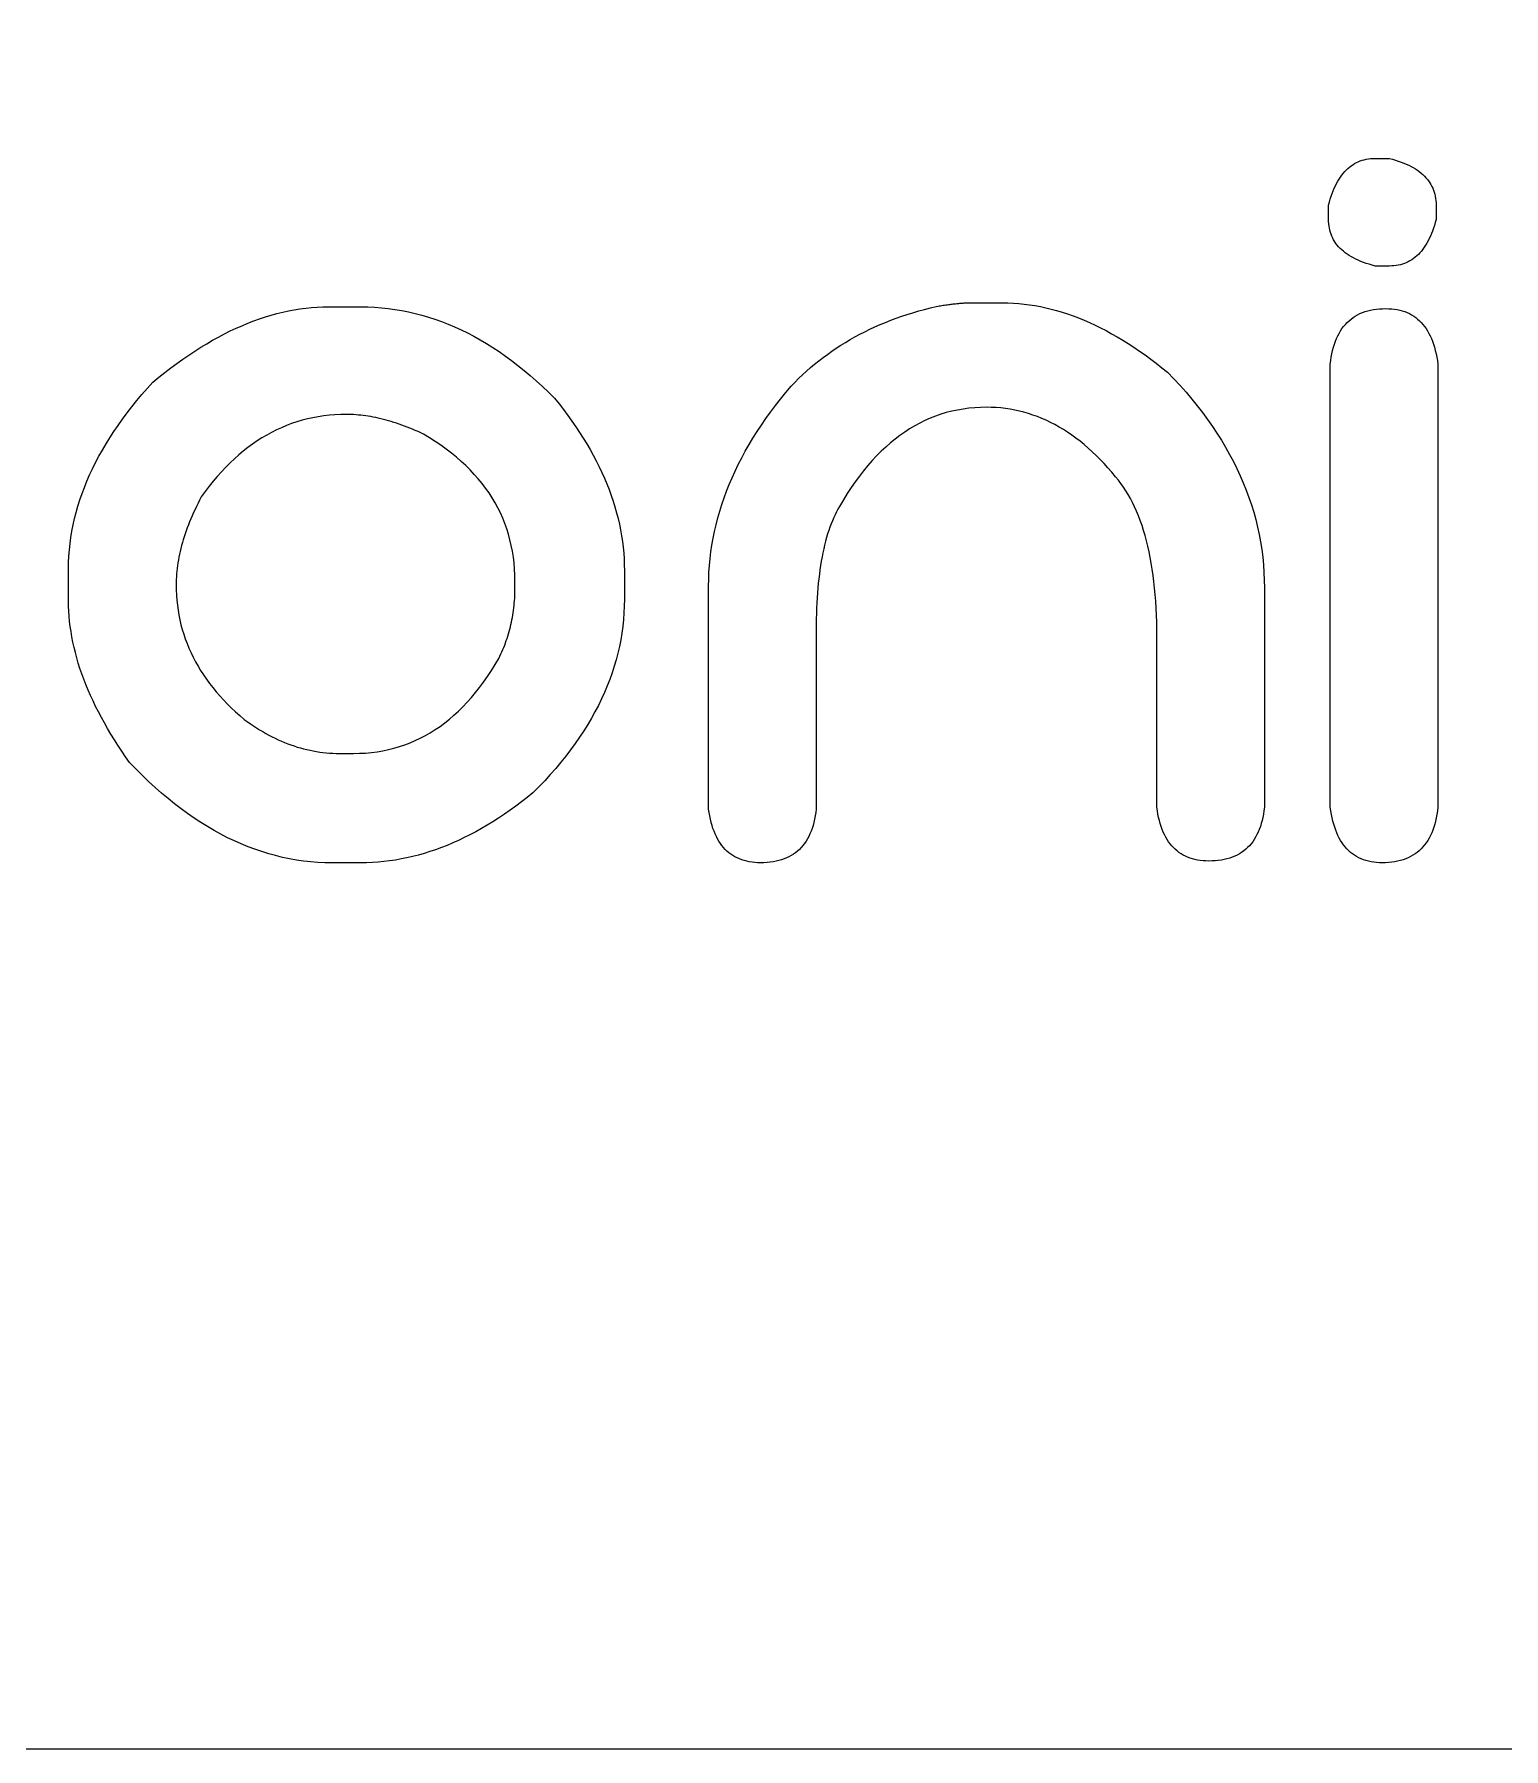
# Model space of a CAD drawing. Header units: metres. Extents: x -2538 to 7610, y -1082 to -498.
# Drawn here: x 3041.58 to 3063.99, y -1081.87 to -1055.74 of the extents above; entities that cross this region are included whole.
import ezdxf

# ---------------------------------------------------------------- set-up
doc = ezdxf.new("R2010")
doc.units = ezdxf.units.M
doc.linetypes.add('AUSGEZOGEN', pattern=[0])
doc.layers.add('Standard', color=7, linetype='AUSGEZOGEN', lineweight=25)

msp = doc.modelspace()

# ---------------------------------------------------------------- linework, layer by layer
at = {"layer": 'Standard', "color": 7, "linetype": 'AUSGEZOGEN', "lineweight": 13}
for points in [[(2572.687, -1081.873), (3134.687, -1081.873), (3134.687, -519.873), (2572.687, -519.873), (2572.687, -1081.873)], [(3062.025, -1057.628), (3062.026, -1057.628), (3062.028, -1057.628), (3062.032, -1057.628), (3062.036, -1057.628), (3062.042, -1057.628), (3062.048, -1057.628), (3062.056, -1057.628), (3062.064, -1057.628), (3062.073, -1057.628), (3062.082, -1057.628), (3062.092, -1057.628), (3062.102, -1057.628), (3062.113, -1057.628), (3062.124, -1057.628), (3062.135, -1057.628), (3062.146, -1057.628), (3062.157, -1057.628), (3062.167, -1057.628), (3062.178, -1057.628), (3062.187, -1057.628), (3062.197, -1057.628), (3062.206, -1057.628), (3062.214, -1057.628), (3062.221, -1057.628), (3062.228, -1057.628), (3062.234, -1057.628), (3062.238, -1057.628), (3062.241, -1057.628), (3062.243, -1057.628), (3062.244, -1057.628), (3062.291, -1057.641), (3062.336, -1057.654), (3062.379, -1057.668), (3062.421, -1057.683), (3062.461, -1057.699), (3062.5, -1057.715), (3062.537, -1057.733), (3062.573, -1057.751), (3062.607, -1057.769), (3062.639, -1057.789), (3062.67, -1057.809), (3062.699, -1057.83), (3062.727, -1057.852), (3062.753, -1057.875), (3062.777, -1057.898), (3062.8, -1057.922), (3062.822, -1057.947), (3062.841, -1057.972), (3062.86, -1057.999), (3062.876, -1058.026), (3062.891, -1058.054), (3062.905, -1058.082), (3062.916, -1058.112), (3062.927, -1058.142), (3062.935, -1058.173), (3062.942, -1058.205), (3062.948, -1058.237), (3062.952, -1058.27), (3062.954, -1058.304), (3062.955, -1058.339), (3062.955, -1058.34), (3062.955, -1058.342), (3062.955, -1058.345), (3062.955, -1058.35), (3062.955, -1058.355), (3062.955, -1058.362), (3062.955, -1058.369), (3062.955, -1058.377), (3062.955, -1058.386), (3062.955, -1058.396), (3062.955, -1058.406), (3062.955, -1058.416), (3062.955, -1058.427), (3062.955, -1058.437), (3062.955, -1058.448), (3062.955, -1058.459), (3062.955, -1058.47), (3062.955, -1058.481), (3062.955, -1058.491), (3062.955, -1058.501), (3062.955, -1058.51), (3062.955, -1058.519), (3062.955, -1058.527), (3062.955, -1058.535), (3062.955, -1058.541), (3062.955, -1058.547), (3062.955, -1058.552), (3062.955, -1058.555), (3062.955, -1058.557), (3062.955, -1058.558), (3062.942, -1058.604), (3062.929, -1058.649), (3062.915, -1058.693), (3062.9, -1058.735), (3062.884, -1058.775), (3062.868, -1058.814), (3062.85, -1058.851), (3062.832, -1058.886), (3062.814, -1058.92), (3062.794, -1058.953), (3062.774, -1058.983), (3062.753, -1059.013), (3062.731, -1059.04), (3062.708, -1059.066), (3062.685, -1059.091), (3062.661, -1059.114), (3062.636, -1059.135), (3062.611, -1059.155), (3062.584, -1059.173), (3062.557, -1059.19), (3062.529, -1059.205), (3062.501, -1059.218), (3062.471, -1059.23), (3062.441, -1059.24), (3062.41, -1059.249), (3062.379, -1059.256), (3062.346, -1059.261), (3062.313, -1059.265), (3062.279, -1059.268), (3062.244, -1059.269), (3062.243, -1059.269), (3062.241, -1059.269), (3062.238, -1059.269), (3062.234, -1059.269), (3062.228, -1059.269), (3062.221, -1059.269), (3062.214, -1059.269), (3062.206, -1059.269), (3062.197, -1059.269), (3062.187, -1059.269), (3062.178, -1059.269), (3062.167, -1059.269), (3062.157, -1059.269), (3062.146, -1059.269), (3062.135, -1059.269), (3062.124, -1059.269), (3062.113, -1059.269), (3062.102, -1059.269), (3062.092, -1059.269), (3062.082, -1059.269), (3062.073, -1059.269), (3062.064, -1059.269), (3062.056, -1059.269), (3062.048, -1059.269), (3062.042, -1059.269), (3062.036, -1059.269), (3062.032, -1059.269), (3062.028, -1059.269), (3062.026, -1059.269), (3062.025, -1059.269), (3061.979, -1059.256), (3061.934, -1059.242), (3061.89, -1059.228), (3061.848, -1059.213), (3061.808, -1059.198), (3061.769, -1059.181), (3061.732, -1059.164), (3061.697, -1059.146), (3061.663, -1059.127), (3061.63, -1059.108), (3061.6, -1059.087), (3061.57, -1059.066), (3061.543, -1059.044), (3061.517, -1059.022), (3061.492, -1058.999), (3061.469, -1058.975), (3061.448, -1058.95), (3061.428, -1058.924), (3061.41, -1058.898), (3061.393, -1058.871), (3061.378, -1058.843), (3061.365, -1058.814), (3061.353, -1058.785), (3061.343, -1058.755), (3061.334, -1058.724), (3061.327, -1058.692), (3061.322, -1058.66), (3061.318, -1058.626), (3061.315, -1058.592), (3061.314, -1058.558), (3061.314, -1058.557), (3061.314, -1058.555), (3061.314, -1058.552), (3061.314, -1058.547), (3061.314, -1058.541), (3061.314, -1058.535), (3061.314, -1058.527), (3061.314, -1058.519), (3061.314, -1058.51), (3061.314, -1058.501), (3061.314, -1058.491), (3061.314, -1058.481), (3061.314, -1058.47), (3061.314, -1058.459), (3061.314, -1058.448), (3061.314, -1058.437), (3061.314, -1058.427), (3061.314, -1058.416), (3061.314, -1058.406), (3061.314, -1058.396), (3061.314, -1058.386), (3061.314, -1058.377), (3061.314, -1058.369), (3061.314, -1058.362), (3061.314, -1058.355), (3061.314, -1058.35), (3061.314, -1058.345), (3061.314, -1058.342), (3061.314, -1058.34), (3061.314, -1058.339), (3061.327, -1058.292), (3061.341, -1058.247), (3061.355, -1058.204), (3061.37, -1058.162), (3061.386, -1058.122), (3061.402, -1058.083), (3061.419, -1058.046), (3061.437, -1058.01), (3061.456, -1057.976), (3061.475, -1057.944), (3061.496, -1057.913), (3061.517, -1057.884), (3061.539, -1057.856), (3061.561, -1057.83), (3061.584, -1057.806), (3061.609, -1057.783), (3061.633, -1057.761), (3061.659, -1057.742), (3061.685, -1057.724), (3061.712, -1057.707), (3061.74, -1057.692), (3061.769, -1057.678), (3061.798, -1057.667), (3061.828, -1057.656), (3061.859, -1057.648), (3061.891, -1057.641), (3061.924, -1057.635), (3061.957, -1057.631), (3061.991, -1057.629), (3062.025, -1057.628)], [(3055.853, -1059.829), (3055.854, -1059.829), (3055.859, -1059.829), (3055.866, -1059.829), (3055.877, -1059.829), (3055.889, -1059.829), (3055.904, -1059.829), (3055.92, -1059.829), (3055.939, -1059.829), (3055.959, -1059.829), (3055.98, -1059.829), (3056.003, -1059.829), (3056.026, -1059.829), (3056.05, -1059.829), (3056.074, -1059.829), (3056.099, -1059.829), (3056.123, -1059.829), (3056.148, -1059.829), (3056.172, -1059.829), (3056.195, -1059.829), (3056.217, -1059.829), (3056.238, -1059.829), (3056.258, -1059.829), (3056.277, -1059.829), (3056.294, -1059.829), (3056.308, -1059.829), (3056.321, -1059.829), (3056.331, -1059.829), (3056.339, -1059.829), (3056.343, -1059.829), (3056.345, -1059.829), (3056.426, -1059.83), (3056.508, -1059.834), (3056.59, -1059.84), (3056.672, -1059.848), (3056.755, -1059.859), (3056.837, -1059.872), (3056.92, -1059.887), (3057.002, -1059.904), (3057.085, -1059.924), (3057.168, -1059.947), (3057.251, -1059.972), (3057.335, -1059.999), (3057.418, -1060.028), (3057.502, -1060.06), (3057.586, -1060.094), (3057.669, -1060.13), (3057.754, -1060.169), (3057.838, -1060.211), (3057.922, -1060.254), (3058.007, -1060.3), (3058.091, -1060.348), (3058.176, -1060.399), (3058.261, -1060.452), (3058.346, -1060.507), (3058.432, -1060.565), (3058.517, -1060.625), (3058.603, -1060.687), (3058.688, -1060.752), (3058.774, -1060.819), (3058.86, -1060.889), (3058.957, -1060.99), (3059.051, -1061.091), (3059.141, -1061.194), (3059.228, -1061.296), (3059.312, -1061.4), (3059.392, -1061.504), (3059.469, -1061.608), (3059.543, -1061.713), (3059.613, -1061.819), (3059.681, -1061.926), (3059.745, -1062.032), (3059.805, -1062.14), (3059.863, -1062.248), (3059.917, -1062.357), (3059.968, -1062.466), (3060.015, -1062.576), (3060.06, -1062.686), (3060.101, -1062.798), (3060.138, -1062.909), (3060.173, -1063.021), (3060.204, -1063.134), (3060.232, -1063.248), (3060.257, -1063.362), (3060.278, -1063.476), (3060.296, -1063.592), (3060.311, -1063.708), (3060.322, -1063.824), (3060.33, -1063.941), (3060.335, -1064.059), (3060.337, -1064.177), (3060.337, -1064.188), (3060.337, -1064.219), (3060.337, -1064.27), (3060.337, -1064.339), (3060.337, -1064.424), (3060.337, -1064.524), (3060.337, -1064.638), (3060.337, -1064.763), (3060.337, -1064.899), (3060.337, -1065.043), (3060.337, -1065.195), (3060.337, -1065.353), (3060.337, -1065.516), (3060.337, -1065.681), (3060.337, -1065.848), (3060.337, -1066.015), (3060.337, -1066.18), (3060.337, -1066.343), (3060.337, -1066.501), (3060.337, -1066.653), (3060.337, -1066.798), (3060.337, -1066.933), (3060.337, -1067.059), (3060.337, -1067.172), (3060.337, -1067.272), (3060.337, -1067.357), (3060.337, -1067.426), (3060.337, -1067.477), (3060.337, -1067.509), (3060.337, -1067.52), (3060.33, -1067.573), (3060.322, -1067.625), (3060.313, -1067.675), (3060.301, -1067.724), (3060.289, -1067.77), (3060.275, -1067.815), (3060.259, -1067.858), (3060.242, -1067.899), (3060.223, -1067.938), (3060.203, -1067.975), (3060.182, -1068.011), (3060.159, -1068.045), (3060.134, -1068.076), (3060.108, -1068.107), (3060.081, -1068.135), (3060.052, -1068.161), (3060.021, -1068.186), (3059.989, -1068.209), (3059.956, -1068.23), (3059.921, -1068.249), (3059.884, -1068.266), (3059.846, -1068.282), (3059.807, -1068.295), (3059.766, -1068.307), (3059.724, -1068.317), (3059.68, -1068.325), (3059.634, -1068.332), (3059.588, -1068.336), (3059.539, -1068.339), (3059.489, -1068.34), (3059.444, -1068.339), (3059.401, -1068.336), (3059.358, -1068.332), (3059.317, -1068.325), (3059.277, -1068.317), (3059.239, -1068.307), (3059.202, -1068.295), (3059.166, -1068.282), (3059.131, -1068.266), (3059.097, -1068.249), (3059.065, -1068.23), (3059.034, -1068.209), (3059.005, -1068.186), (3058.976, -1068.161), (3058.949, -1068.135), (3058.923, -1068.107), (3058.899, -1068.076), (3058.876, -1068.045), (3058.854, -1068.011), (3058.833, -1067.975), (3058.814, -1067.938), (3058.795, -1067.899), (3058.779, -1067.858), (3058.763, -1067.815), (3058.749, -1067.77), (3058.736, -1067.724), (3058.724, -1067.675), (3058.713, -1067.625), (3058.704, -1067.573), (3058.696, -1067.52), (3058.696, -1067.511), (3058.696, -1067.486), (3058.696, -1067.447), (3058.696, -1067.393), (3058.696, -1067.327), (3058.696, -1067.249), (3058.696, -1067.161), (3058.696, -1067.064), (3058.696, -1066.958), (3058.696, -1066.846), (3058.696, -1066.728), (3058.696, -1066.605), (3058.696, -1066.479), (3058.696, -1066.35), (3058.696, -1066.221), (3058.696, -1066.091), (3058.696, -1065.963), (3058.696, -1065.836), (3058.696, -1065.714), (3058.696, -1065.595), (3058.696, -1065.483), (3058.696, -1065.378), (3058.696, -1065.28), (3058.696, -1065.192), (3058.696, -1065.114), (3058.696, -1065.048), (3058.696, -1064.995), (3058.696, -1064.955), (3058.696, -1064.93), (3058.696, -1064.922), (3058.696, -1064.809), (3058.694, -1064.698), (3058.69, -1064.59), (3058.685, -1064.484), (3058.679, -1064.379), (3058.671, -1064.277), (3058.662, -1064.178), (3058.652, -1064.08), (3058.64, -1063.985), (3058.626, -1063.891), (3058.612, -1063.8), (3058.596, -1063.711), (3058.578, -1063.624), (3058.559, -1063.54), (3058.539, -1063.457), (3058.518, -1063.377), (3058.494, -1063.299), (3058.47, -1063.223), (3058.444, -1063.149), (3058.417, -1063.078), (3058.388, -1063.008), (3058.358, -1062.941), (3058.327, -1062.876), (3058.294, -1062.813), (3058.26, -1062.753), (3058.224, -1062.694), (3058.187, -1062.638), (3058.149, -1062.583), (3058.109, -1062.531), (3058.067, -1062.481), (3058.009, -1062.412), (3057.951, -1062.345), (3057.892, -1062.28), (3057.832, -1062.218), (3057.772, -1062.158), (3057.711, -1062.1), (3057.65, -1062.045), (3057.588, -1061.992), (3057.526, -1061.941), (3057.463, -1061.893), (3057.4, -1061.847), (3057.336, -1061.803), (3057.271, -1061.762), (3057.207, -1061.723), (3057.141, -1061.687), (3057.075, -1061.653), (3057.009, -1061.621), (3056.942, -1061.591), (3056.875, -1061.564), (3056.807, -1061.54), (3056.738, -1061.517), (3056.669, -1061.497), (3056.6, -1061.48), (3056.53, -1061.464), (3056.459, -1061.451), (3056.388, -1061.441), (3056.317, -1061.432), (3056.244, -1061.427), (3056.172, -1061.423), (3056.099, -1061.422), (3056.008, -1061.424), (3055.918, -1061.429), (3055.829, -1061.437), (3055.741, -1061.449), (3055.655, -1061.464), (3055.569, -1061.482), (3055.485, -1061.504), (3055.402, -1061.529), (3055.32, -1061.558), (3055.239, -1061.59), (3055.159, -1061.625), (3055.08, -1061.664), (3055.003, -1061.706), (3054.926, -1061.751), (3054.851, -1061.8), (3054.777, -1061.852), (3054.704, -1061.907), (3054.632, -1061.966), (3054.561, -1062.028), (3054.491, -1062.093), (3054.423, -1062.162), (3054.355, -1062.234), (3054.289, -1062.31), (3054.224, -1062.389), (3054.16, -1062.471), (3054.097, -1062.557), (3054.035, -1062.646), (3053.974, -1062.738), (3053.915, -1062.834), (3053.856, -1062.933), (3053.833, -1062.973), (3053.811, -1063.016), (3053.789, -1063.06), (3053.768, -1063.105), (3053.748, -1063.152), (3053.729, -1063.2), (3053.71, -1063.25), (3053.692, -1063.302), (3053.675, -1063.354), (3053.659, -1063.409), (3053.644, -1063.465), (3053.629, -1063.522), (3053.615, -1063.581), (3053.602, -1063.641), (3053.59, -1063.703), (3053.578, -1063.767), (3053.568, -1063.832), (3053.558, -1063.898), (3053.549, -1063.966), (3053.541, -1064.036), (3053.533, -1064.106), (3053.526, -1064.179), (3053.52, -1064.253), (3053.515, -1064.328), (3053.511, -1064.405), (3053.507, -1064.484), (3053.505, -1064.564), (3053.503, -1064.645), (3053.501, -1064.728), (3053.501, -1064.813), (3053.501, -1064.821), (3053.501, -1064.847), (3053.501, -1064.889), (3053.501, -1064.945), (3053.501, -1065.015), (3053.501, -1065.097), (3053.501, -1065.19), (3053.501, -1065.292), (3053.501, -1065.403), (3053.501, -1065.521), (3053.501, -1065.646), (3053.501, -1065.775), (3053.501, -1065.908), (3053.501, -1066.043), (3053.501, -1066.18), (3053.501, -1066.316), (3053.501, -1066.452), (3053.501, -1066.584), (3053.501, -1066.714), (3053.501, -1066.838), (3053.501, -1066.956), (3053.501, -1067.067), (3053.501, -1067.17), (3053.501, -1067.263), (3053.501, -1067.344), (3053.501, -1067.414), (3053.501, -1067.47), (3053.501, -1067.512), (3053.501, -1067.538), (3053.501, -1067.547), (3053.494, -1067.601), (3053.486, -1067.653), (3053.477, -1067.703), (3053.465, -1067.751), (3053.453, -1067.798), (3053.439, -1067.842), (3053.423, -1067.885), (3053.406, -1067.926), (3053.387, -1067.965), (3053.367, -1068.003), (3053.346, -1068.038), (3053.323, -1068.072), (3053.298, -1068.104), (3053.272, -1068.134), (3053.245, -1068.162), (3053.216, -1068.189), (3053.185, -1068.213), (3053.153, -1068.236), (3053.12, -1068.257), (3053.085, -1068.276), (3053.048, -1068.293), (3053.01, -1068.309), (3052.971, -1068.323), (3052.93, -1068.334), (3052.888, -1068.344), (3052.844, -1068.353), (3052.798, -1068.359), (3052.752, -1068.364), (3052.703, -1068.366), (3052.653, -1068.367), (3052.608, -1068.366), (3052.565, -1068.364), (3052.522, -1068.359), (3052.481, -1068.353), (3052.441, -1068.344), (3052.403, -1068.334), (3052.366, -1068.323), (3052.33, -1068.309), (3052.295, -1068.293), (3052.261, -1068.276), (3052.229, -1068.257), (3052.198, -1068.236), (3052.169, -1068.213), (3052.14, -1068.189), (3052.113, -1068.162), (3052.088, -1068.134), (3052.063, -1068.104), (3052.04, -1068.072), (3052.018, -1068.038), (3051.997, -1068.003), (3051.978, -1067.965), (3051.96, -1067.926), (3051.943, -1067.885), (3051.927, -1067.842), (3051.913, -1067.798), (3051.9, -1067.751), (3051.888, -1067.703), (3051.878, -1067.653), (3051.868, -1067.601), (3051.86, -1067.547), (3051.86, -1067.536), (3051.86, -1067.504), (3051.86, -1067.452), (3051.86, -1067.382), (3051.86, -1067.295), (3051.86, -1067.194), (3051.86, -1067.078), (3051.86, -1066.951), (3051.86, -1066.813), (3051.86, -1066.666), (3051.86, -1066.512), (3051.86, -1066.351), (3051.86, -1066.186), (3051.86, -1066.018), (3051.86, -1065.848), (3051.86, -1065.679), (3051.86, -1065.51), (3051.86, -1065.345), (3051.86, -1065.185), (3051.86, -1065.03), (3051.86, -1064.883), (3051.86, -1064.745), (3051.86, -1064.618), (3051.86, -1064.503), (3051.86, -1064.401), (3051.86, -1064.315), (3051.86, -1064.245), (3051.86, -1064.193), (3051.86, -1064.161), (3051.86, -1064.149), (3051.862, -1064.044), (3051.866, -1063.939), (3051.873, -1063.835), (3051.883, -1063.73), (3051.895, -1063.626), (3051.911, -1063.522), (3051.929, -1063.419), (3051.95, -1063.315), (3051.974, -1063.212), (3052, -1063.109), (3052.03, -1063.006), (3052.062, -1062.904), (3052.097, -1062.801), (3052.134, -1062.699), (3052.175, -1062.598), (3052.218, -1062.496), (3052.264, -1062.395), (3052.313, -1062.294), (3052.365, -1062.193), (3052.419, -1062.093), (3052.477, -1061.992), (3052.537, -1061.892), (3052.6, -1061.793), (3052.665, -1061.693), (3052.734, -1061.594), (3052.805, -1061.495), (3052.879, -1061.396), (3052.956, -1061.297), (3053.036, -1061.199), (3053.118, -1061.101), (3053.175, -1061.042), (3053.233, -1060.984), (3053.292, -1060.927), (3053.352, -1060.872), (3053.413, -1060.818), (3053.476, -1060.765), (3053.54, -1060.714), (3053.605, -1060.664), (3053.671, -1060.615), (3053.738, -1060.567), (3053.806, -1060.521), (3053.876, -1060.476), (3053.947, -1060.432), (3054.019, -1060.39), (3054.092, -1060.349), (3054.167, -1060.309), (3054.242, -1060.27), (3054.319, -1060.233), (3054.397, -1060.197), (3054.476, -1060.162), (3054.557, -1060.128), (3054.638, -1060.096), (3054.721, -1060.065), (3054.805, -1060.035), (3054.89, -1060.007), (3054.976, -1059.98), (3055.064, -1059.954), (3055.152, -1059.929), (3055.242, -1059.906), (3055.333, -1059.884), (3055.355, -1059.88), (3055.376, -1059.877), (3055.397, -1059.873), (3055.418, -1059.87), (3055.439, -1059.867), (3055.459, -1059.864), (3055.479, -1059.861), (3055.498, -1059.858), (3055.518, -1059.856), (3055.537, -1059.853), (3055.555, -1059.851), (3055.574, -1059.849), (3055.592, -1059.847), (3055.61, -1059.845), (3055.627, -1059.843), (3055.644, -1059.841), (3055.661, -1059.839), (3055.678, -1059.838), (3055.694, -1059.836), (3055.71, -1059.835), (3055.726, -1059.834), (3055.741, -1059.833), (3055.756, -1059.832), (3055.771, -1059.831), (3055.785, -1059.831), (3055.799, -1059.83), (3055.813, -1059.83), (3055.826, -1059.829), (3055.84, -1059.829), (3055.853, -1059.829)], [(3046.064, -1059.891), (3046.065, -1059.891), (3046.07, -1059.891), (3046.077, -1059.891), (3046.087, -1059.891), (3046.1, -1059.891), (3046.115, -1059.891), (3046.131, -1059.891), (3046.15, -1059.891), (3046.17, -1059.891), (3046.191, -1059.891), (3046.214, -1059.891), (3046.237, -1059.891), (3046.261, -1059.891), (3046.285, -1059.891), (3046.31, -1059.891), (3046.334, -1059.891), (3046.359, -1059.891), (3046.382, -1059.891), (3046.406, -1059.891), (3046.428, -1059.891), (3046.449, -1059.891), (3046.469, -1059.891), (3046.488, -1059.891), (3046.505, -1059.891), (3046.519, -1059.891), (3046.532, -1059.891), (3046.542, -1059.891), (3046.549, -1059.891), (3046.554, -1059.891), (3046.556, -1059.891), (3046.661, -1059.892), (3046.765, -1059.897), (3046.869, -1059.905), (3046.973, -1059.915), (3047.076, -1059.929), (3047.179, -1059.946), (3047.281, -1059.967), (3047.383, -1059.99), (3047.485, -1060.016), (3047.586, -1060.046), (3047.686, -1060.078), (3047.786, -1060.114), (3047.886, -1060.153), (3047.985, -1060.194), (3048.084, -1060.239), (3048.182, -1060.287), (3048.28, -1060.338), (3048.377, -1060.393), (3048.474, -1060.45), (3048.57, -1060.51), (3048.666, -1060.574), (3048.761, -1060.641), (3048.856, -1060.71), (3048.951, -1060.783), (3049.045, -1060.859), (3049.139, -1060.938), (3049.232, -1061.02), (3049.325, -1061.105), (3049.417, -1061.194), (3049.509, -1061.285), (3049.579, -1061.372), (3049.646, -1061.458), (3049.711, -1061.545), (3049.774, -1061.632), (3049.835, -1061.719), (3049.893, -1061.806), (3049.948, -1061.893), (3050.002, -1061.98), (3050.053, -1062.067), (3050.101, -1062.154), (3050.147, -1062.241), (3050.191, -1062.329), (3050.233, -1062.416), (3050.272, -1062.503), (3050.309, -1062.591), (3050.343, -1062.678), (3050.375, -1062.766), (3050.405, -1062.854), (3050.432, -1062.941), (3050.457, -1063.029), (3050.479, -1063.117), (3050.499, -1063.205), (3050.517, -1063.293), (3050.533, -1063.381), (3050.546, -1063.469), (3050.556, -1063.557), (3050.565, -1063.645), (3050.571, -1063.733), (3050.574, -1063.822), (3050.575, -1063.91), (3050.575, -1063.912), (3050.575, -1063.916), (3050.575, -1063.922), (3050.575, -1063.931), (3050.575, -1063.943), (3050.575, -1063.956), (3050.575, -1063.971), (3050.575, -1063.987), (3050.575, -1064.005), (3050.575, -1064.024), (3050.575, -1064.044), (3050.575, -1064.064), (3050.575, -1064.085), (3050.575, -1064.107), (3050.575, -1064.129), (3050.575, -1064.151), (3050.575, -1064.172), (3050.575, -1064.194), (3050.575, -1064.214), (3050.575, -1064.234), (3050.575, -1064.253), (3050.575, -1064.271), (3050.575, -1064.287), (3050.575, -1064.302), (3050.575, -1064.315), (3050.575, -1064.326), (3050.575, -1064.335), (3050.575, -1064.342), (3050.575, -1064.346), (3050.575, -1064.348), (3050.574, -1064.452), (3050.569, -1064.556), (3050.561, -1064.659), (3050.55, -1064.762), (3050.537, -1064.864), (3050.519, -1064.967), (3050.499, -1065.068), (3050.476, -1065.17), (3050.45, -1065.271), (3050.42, -1065.371), (3050.388, -1065.472), (3050.352, -1065.571), (3050.313, -1065.671), (3050.272, -1065.77), (3050.227, -1065.869), (3050.179, -1065.967), (3050.127, -1066.065), (3050.073, -1066.162), (3050.016, -1066.259), (3049.955, -1066.356), (3049.892, -1066.452), (3049.825, -1066.548), (3049.756, -1066.643), (3049.683, -1066.739), (3049.607, -1066.833), (3049.528, -1066.928), (3049.446, -1067.021), (3049.36, -1067.115), (3049.272, -1067.208), (3049.181, -1067.301), (3049.094, -1067.371), (3049.007, -1067.438), (3048.919, -1067.503), (3048.832, -1067.566), (3048.745, -1067.627), (3048.658, -1067.685), (3048.571, -1067.74), (3048.483, -1067.794), (3048.396, -1067.845), (3048.309, -1067.893), (3048.221, -1067.939), (3048.134, -1067.983), (3048.046, -1068.025), (3047.959, -1068.064), (3047.872, -1068.101), (3047.784, -1068.135), (3047.696, -1068.167), (3047.609, -1068.197), (3047.521, -1068.224), (3047.434, -1068.249), (3047.346, -1068.271), (3047.258, -1068.291), (3047.171, -1068.309), (3047.083, -1068.325), (3046.995, -1068.338), (3046.907, -1068.348), (3046.819, -1068.357), (3046.732, -1068.362), (3046.644, -1068.366), (3046.556, -1068.367), (3046.554, -1068.367), (3046.55, -1068.367), (3046.543, -1068.367), (3046.534, -1068.367), (3046.523, -1068.367), (3046.51, -1068.367), (3046.495, -1068.367), (3046.479, -1068.367), (3046.461, -1068.367), (3046.442, -1068.367), (3046.422, -1068.367), (3046.402, -1068.367), (3046.38, -1068.367), (3046.359, -1068.367), (3046.337, -1068.367), (3046.315, -1068.367), (3046.293, -1068.367), (3046.272, -1068.367), (3046.252, -1068.367), (3046.232, -1068.367), (3046.213, -1068.367), (3046.195, -1068.367), (3046.179, -1068.367), (3046.164, -1068.367), (3046.151, -1068.367), (3046.139, -1068.367), (3046.13, -1068.367), (3046.124, -1068.367), (3046.12, -1068.367), (3046.118, -1068.367), (3046.009, -1068.366), (3045.9, -1068.36), (3045.792, -1068.352), (3045.684, -1068.34), (3045.577, -1068.325), (3045.47, -1068.306), (3045.363, -1068.284), (3045.257, -1068.258), (3045.151, -1068.229), (3045.046, -1068.197), (3044.941, -1068.161), (3044.836, -1068.122), (3044.732, -1068.08), (3044.629, -1068.034), (3044.525, -1067.984), (3044.423, -1067.932), (3044.32, -1067.876), (3044.218, -1067.816), (3044.117, -1067.753), (3044.016, -1067.687), (3043.915, -1067.617), (3043.815, -1067.544), (3043.715, -1067.467), (3043.616, -1067.387), (3043.517, -1067.304), (3043.418, -1067.217), (3043.32, -1067.127), (3043.222, -1067.033), (3043.125, -1066.936), (3043.028, -1066.836), (3042.967, -1066.749), (3042.909, -1066.663), (3042.852, -1066.576), (3042.797, -1066.49), (3042.744, -1066.405), (3042.694, -1066.32), (3042.645, -1066.235), (3042.599, -1066.15), (3042.554, -1066.066), (3042.512, -1065.982), (3042.472, -1065.899), (3042.433, -1065.815), (3042.397, -1065.733), (3042.363, -1065.65), (3042.331, -1065.568), (3042.301, -1065.486), (3042.273, -1065.404), (3042.247, -1065.323), (3042.224, -1065.242), (3042.202, -1065.162), (3042.182, -1065.082), (3042.165, -1065.002), (3042.149, -1064.922), (3042.136, -1064.843), (3042.125, -1064.764), (3042.115, -1064.686), (3042.108, -1064.608), (3042.103, -1064.53), (3042.1, -1064.452), (3042.099, -1064.375), (3042.099, -1064.373), (3042.099, -1064.369), (3042.099, -1064.361), (3042.099, -1064.351), (3042.099, -1064.339), (3042.099, -1064.324), (3042.099, -1064.307), (3042.099, -1064.289), (3042.099, -1064.269), (3042.099, -1064.247), (3042.099, -1064.225), (3042.099, -1064.202), (3042.099, -1064.178), (3042.099, -1064.154), (3042.099, -1064.129), (3042.099, -1064.104), (3042.099, -1064.08), (3042.099, -1064.056), (3042.099, -1064.033), (3042.099, -1064.01), (3042.099, -1063.989), (3042.099, -1063.969), (3042.099, -1063.951), (3042.099, -1063.934), (3042.099, -1063.919), (3042.099, -1063.907), (3042.099, -1063.897), (3042.099, -1063.889), (3042.099, -1063.884), (3042.099, -1063.883), (3042.1, -1063.787), (3042.104, -1063.692), (3042.112, -1063.596), (3042.122, -1063.501), (3042.134, -1063.405), (3042.15, -1063.31), (3042.169, -1063.214), (3042.19, -1063.119), (3042.214, -1063.024), (3042.241, -1062.929), (3042.271, -1062.834), (3042.304, -1062.739), (3042.34, -1062.644), (3042.379, -1062.549), (3042.42, -1062.454), (3042.464, -1062.359), (3042.511, -1062.265), (3042.561, -1062.17), (3042.614, -1062.076), (3042.67, -1061.981), (3042.728, -1061.887), (3042.79, -1061.792), (3042.854, -1061.698), (3042.921, -1061.604), (3042.991, -1061.509), (3043.064, -1061.415), (3043.14, -1061.321), (3043.218, -1061.227), (3043.3, -1061.133), (3043.384, -1061.039), (3043.476, -1060.964), (3043.568, -1060.891), (3043.659, -1060.821), (3043.751, -1060.753), (3043.842, -1060.688), (3043.933, -1060.626), (3044.024, -1060.566), (3044.114, -1060.508), (3044.205, -1060.453), (3044.295, -1060.401), (3044.385, -1060.351), (3044.475, -1060.304), (3044.565, -1060.259), (3044.655, -1060.217), (3044.744, -1060.178), (3044.833, -1060.141), (3044.922, -1060.106), (3045.011, -1060.074), (3045.1, -1060.045), (3045.189, -1060.018), (3045.277, -1059.994), (3045.365, -1059.972), (3045.453, -1059.953), (3045.541, -1059.937), (3045.628, -1059.923), (3045.716, -1059.911), (3045.803, -1059.902), (3045.89, -1059.896), (3045.977, -1059.892), (3046.064, -1059.891)], [(3062.189, -1059.918), (3062.234, -1059.919), (3062.278, -1059.922), (3062.32, -1059.926), (3062.362, -1059.933), (3062.401, -1059.942), (3062.44, -1059.952), (3062.477, -1059.964), (3062.513, -1059.978), (3062.548, -1059.994), (3062.581, -1060.012), (3062.614, -1060.032), (3062.644, -1060.054), (3062.674, -1060.077), (3062.702, -1060.103), (3062.73, -1060.13), (3062.755, -1060.159), (3062.78, -1060.19), (3062.803, -1060.223), (3062.825, -1060.258), (3062.846, -1060.295), (3062.865, -1060.333), (3062.883, -1060.374), (3062.9, -1060.416), (3062.916, -1060.461), (3062.93, -1060.507), (3062.943, -1060.555), (3062.955, -1060.605), (3062.965, -1060.656), (3062.975, -1060.71), (3062.982, -1060.766), (3062.982, -1060.788), (3062.982, -1060.852), (3062.982, -1060.955), (3062.982, -1061.094), (3062.982, -1061.266), (3062.982, -1061.468), (3062.982, -1061.697), (3062.982, -1061.95), (3062.982, -1062.225), (3062.982, -1062.517), (3062.982, -1062.824), (3062.982, -1063.143), (3062.982, -1063.471), (3062.982, -1063.805), (3062.982, -1064.143), (3062.982, -1064.48), (3062.982, -1064.814), (3062.982, -1065.142), (3062.982, -1065.461), (3062.982, -1065.769), (3062.982, -1066.061), (3062.982, -1066.335), (3062.982, -1066.588), (3062.982, -1066.817), (3062.982, -1067.019), (3062.982, -1067.191), (3062.982, -1067.33), (3062.982, -1067.434), (3062.982, -1067.498), (3062.982, -1067.52), (3062.976, -1067.575), (3062.968, -1067.629), (3062.958, -1067.681), (3062.947, -1067.73), (3062.934, -1067.779), (3062.92, -1067.825), (3062.905, -1067.869), (3062.888, -1067.911), (3062.869, -1067.952), (3062.849, -1067.99), (3062.827, -1068.027), (3062.804, -1068.062), (3062.78, -1068.095), (3062.754, -1068.126), (3062.726, -1068.155), (3062.697, -1068.183), (3062.667, -1068.208), (3062.635, -1068.232), (3062.601, -1068.253), (3062.566, -1068.273), (3062.53, -1068.291), (3062.492, -1068.307), (3062.452, -1068.321), (3062.412, -1068.333), (3062.369, -1068.344), (3062.325, -1068.352), (3062.28, -1068.359), (3062.233, -1068.363), (3062.185, -1068.366), (3062.135, -1068.367), (3062.09, -1068.366), (3062.046, -1068.363), (3062.004, -1068.359), (3061.963, -1068.352), (3061.923, -1068.344), (3061.884, -1068.333), (3061.847, -1068.321), (3061.811, -1068.307), (3061.776, -1068.291), (3061.743, -1068.273), (3061.711, -1068.253), (3061.68, -1068.232), (3061.65, -1068.208), (3061.622, -1068.183), (3061.595, -1068.155), (3061.569, -1068.126), (3061.544, -1068.095), (3061.521, -1068.062), (3061.499, -1068.027), (3061.479, -1067.99), (3061.459, -1067.952), (3061.441, -1067.911), (3061.424, -1067.869), (3061.409, -1067.825), (3061.394, -1067.779), (3061.381, -1067.73), (3061.369, -1067.681), (3061.359, -1067.629), (3061.35, -1067.575), (3061.342, -1067.52), (3061.342, -1067.498), (3061.342, -1067.434), (3061.342, -1067.33), (3061.342, -1067.191), (3061.342, -1067.019), (3061.342, -1066.817), (3061.342, -1066.588), (3061.342, -1066.335), (3061.342, -1066.061), (3061.342, -1065.769), (3061.342, -1065.461), (3061.342, -1065.142), (3061.342, -1064.814), (3061.342, -1064.48), (3061.342, -1064.143), (3061.342, -1063.805), (3061.342, -1063.471), (3061.342, -1063.143), (3061.342, -1062.824), (3061.342, -1062.517), (3061.342, -1062.225), (3061.342, -1061.95), (3061.342, -1061.697), (3061.342, -1061.468), (3061.342, -1061.266), (3061.342, -1061.094), (3061.342, -1060.955), (3061.342, -1060.852), (3061.342, -1060.788), (3061.342, -1060.766), (3061.348, -1060.71), (3061.357, -1060.656), (3061.366, -1060.605), (3061.377, -1060.555), (3061.39, -1060.507), (3061.404, -1060.461), (3061.42, -1060.416), (3061.437, -1060.374), (3061.455, -1060.333), (3061.475, -1060.295), (3061.497, -1060.258), (3061.52, -1060.223), (3061.545, -1060.19), (3061.571, -1060.159), (3061.598, -1060.13), (3061.627, -1060.103), (3061.658, -1060.077), (3061.69, -1060.054), (3061.723, -1060.032), (3061.758, -1060.012), (3061.794, -1059.994), (3061.832, -1059.978), (3061.872, -1059.964), (3061.913, -1059.952), (3061.955, -1059.942), (3061.999, -1059.933), (3062.044, -1059.926), (3062.091, -1059.922), (3062.14, -1059.919), (3062.189, -1059.918)], [(3043.739, -1064.129), (3043.74, -1064.207), (3043.744, -1064.285), (3043.75, -1064.362), (3043.758, -1064.439), (3043.768, -1064.514), (3043.781, -1064.589), (3043.796, -1064.664), (3043.813, -1064.737), (3043.833, -1064.81), (3043.855, -1064.883), (3043.879, -1064.954), (3043.906, -1065.025), (3043.934, -1065.095), (3043.966, -1065.164), (3043.999, -1065.233), (3044.035, -1065.301), (3044.073, -1065.368), (3044.113, -1065.435), (3044.156, -1065.501), (3044.201, -1065.566), (3044.248, -1065.631), (3044.298, -1065.694), (3044.35, -1065.758), (3044.404, -1065.82), (3044.461, -1065.882), (3044.52, -1065.943), (3044.581, -1066.003), (3044.644, -1066.063), (3044.71, -1066.122), (3044.778, -1066.18), (3044.825, -1066.214), (3044.872, -1066.247), (3044.918, -1066.278), (3044.965, -1066.309), (3045.012, -1066.338), (3045.059, -1066.367), (3045.107, -1066.394), (3045.154, -1066.42), (3045.202, -1066.445), (3045.249, -1066.468), (3045.297, -1066.491), (3045.345, -1066.512), (3045.393, -1066.532), (3045.441, -1066.551), (3045.489, -1066.569), (3045.538, -1066.586), (3045.586, -1066.602), (3045.635, -1066.616), (3045.683, -1066.629), (3045.732, -1066.641), (3045.781, -1066.652), (3045.83, -1066.662), (3045.88, -1066.671), (3045.929, -1066.678), (3045.978, -1066.685), (3046.028, -1066.69), (3046.078, -1066.694), (3046.128, -1066.697), (3046.178, -1066.699), (3046.228, -1066.699), (3046.228, -1066.699), (3046.23, -1066.699), (3046.234, -1066.699), (3046.238, -1066.699), (3046.244, -1066.699), (3046.25, -1066.699), (3046.258, -1066.699), (3046.266, -1066.699), (3046.275, -1066.699), (3046.284, -1066.699), (3046.294, -1066.699), (3046.305, -1066.699), (3046.315, -1066.699), (3046.326, -1066.699), (3046.337, -1066.699), (3046.348, -1066.699), (3046.359, -1066.699), (3046.369, -1066.699), (3046.38, -1066.699), (3046.39, -1066.699), (3046.399, -1066.699), (3046.408, -1066.699), (3046.416, -1066.699), (3046.424, -1066.699), (3046.43, -1066.699), (3046.436, -1066.699), (3046.44, -1066.699), (3046.444, -1066.699), (3046.446, -1066.699), (3046.446, -1066.699), (3046.538, -1066.698), (3046.628, -1066.693), (3046.717, -1066.685), (3046.805, -1066.673), (3046.891, -1066.659), (3046.977, -1066.641), (3047.061, -1066.62), (3047.144, -1066.596), (3047.226, -1066.569), (3047.306, -1066.538), (3047.385, -1066.504), (3047.463, -1066.467), (3047.54, -1066.427), (3047.616, -1066.384), (3047.69, -1066.337), (3047.764, -1066.287), (3047.836, -1066.234), (3047.906, -1066.178), (3047.976, -1066.118), (3048.044, -1066.055), (3048.111, -1065.989), (3048.177, -1065.92), (3048.242, -1065.847), (3048.306, -1065.772), (3048.368, -1065.693), (3048.429, -1065.611), (3048.489, -1065.525), (3048.548, -1065.437), (3048.605, -1065.345), (3048.661, -1065.25), (3048.677, -1065.217), (3048.693, -1065.183), (3048.708, -1065.15), (3048.722, -1065.116), (3048.736, -1065.082), (3048.75, -1065.048), (3048.763, -1065.014), (3048.775, -1064.979), (3048.787, -1064.945), (3048.798, -1064.91), (3048.809, -1064.875), (3048.819, -1064.84), (3048.828, -1064.805), (3048.837, -1064.77), (3048.846, -1064.734), (3048.854, -1064.698), (3048.861, -1064.663), (3048.868, -1064.627), (3048.874, -1064.591), (3048.88, -1064.554), (3048.885, -1064.518), (3048.89, -1064.481), (3048.894, -1064.445), (3048.897, -1064.408), (3048.9, -1064.371), (3048.903, -1064.334), (3048.905, -1064.296), (3048.906, -1064.259), (3048.907, -1064.221), (3048.907, -1064.184), (3048.907, -1064.183), (3048.907, -1064.182), (3048.907, -1064.181), (3048.907, -1064.178), (3048.907, -1064.176), (3048.907, -1064.172), (3048.907, -1064.169), (3048.907, -1064.164), (3048.907, -1064.16), (3048.907, -1064.155), (3048.907, -1064.15), (3048.907, -1064.145), (3048.907, -1064.14), (3048.907, -1064.134), (3048.907, -1064.129), (3048.907, -1064.123), (3048.907, -1064.118), (3048.907, -1064.113), (3048.907, -1064.108), (3048.907, -1064.103), (3048.907, -1064.098), (3048.907, -1064.093), (3048.907, -1064.089), (3048.907, -1064.086), (3048.907, -1064.082), (3048.907, -1064.08), (3048.907, -1064.077), (3048.907, -1064.076), (3048.907, -1064.075), (3048.907, -1064.074), (3048.906, -1063.98), (3048.901, -1063.887), (3048.893, -1063.796), (3048.882, -1063.706), (3048.869, -1063.617), (3048.851, -1063.53), (3048.831, -1063.444), (3048.808, -1063.359), (3048.782, -1063.275), (3048.752, -1063.193), (3048.72, -1063.112), (3048.684, -1063.033), (3048.645, -1062.955), (3048.604, -1062.878), (3048.559, -1062.803), (3048.511, -1062.729), (3048.459, -1062.656), (3048.405, -1062.585), (3048.348, -1062.515), (3048.287, -1062.446), (3048.224, -1062.378), (3048.157, -1062.312), (3048.088, -1062.248), (3048.015, -1062.184), (3047.939, -1062.122), (3047.86, -1062.062), (3047.778, -1062.002), (3047.692, -1061.944), (3047.604, -1061.887), (3047.513, -1061.832), (3047.47, -1061.812), (3047.428, -1061.793), (3047.387, -1061.775), (3047.345, -1061.757), (3047.303, -1061.74), (3047.262, -1061.724), (3047.221, -1061.708), (3047.18, -1061.693), (3047.14, -1061.679), (3047.1, -1061.665), (3047.059, -1061.652), (3047.019, -1061.639), (3046.98, -1061.628), (3046.94, -1061.617), (3046.901, -1061.606), (3046.862, -1061.597), (3046.823, -1061.588), (3046.784, -1061.579), (3046.746, -1061.572), (3046.708, -1061.565), (3046.67, -1061.558), (3046.632, -1061.553), (3046.594, -1061.548), (3046.557, -1061.543), (3046.52, -1061.54), (3046.483, -1061.537), (3046.446, -1061.534), (3046.409, -1061.533), (3046.373, -1061.532), (3046.337, -1061.531), (3046.249, -1061.533), (3046.162, -1061.537), (3046.076, -1061.544), (3045.991, -1061.554), (3045.907, -1061.566), (3045.824, -1061.582), (3045.742, -1061.6), (3045.661, -1061.621), (3045.581, -1061.645), (3045.501, -1061.671), (3045.423, -1061.7), (3045.346, -1061.733), (3045.27, -1061.768), (3045.194, -1061.805), (3045.12, -1061.846), (3045.047, -1061.889), (3044.974, -1061.935), (3044.903, -1061.984), (3044.833, -1062.036), (3044.763, -1062.09), (3044.695, -1062.148), (3044.627, -1062.208), (3044.561, -1062.271), (3044.495, -1062.336), (3044.43, -1062.405), (3044.367, -1062.476), (3044.304, -1062.55), (3044.243, -1062.627), (3044.182, -1062.707), (3044.122, -1062.789), (3044.097, -1062.837), (3044.073, -1062.885), (3044.049, -1062.933), (3044.027, -1062.98), (3044.005, -1063.028), (3043.984, -1063.075), (3043.964, -1063.121), (3043.945, -1063.168), (3043.927, -1063.214), (3043.909, -1063.26), (3043.893, -1063.306), (3043.877, -1063.351), (3043.862, -1063.396), (3043.848, -1063.442), (3043.835, -1063.486), (3043.823, -1063.531), (3043.811, -1063.575), (3043.801, -1063.619), (3043.791, -1063.663), (3043.782, -1063.707), (3043.774, -1063.75), (3043.767, -1063.793), (3043.76, -1063.836), (3043.755, -1063.878), (3043.75, -1063.921), (3043.746, -1063.963), (3043.743, -1064.005), (3043.741, -1064.046), (3043.74, -1064.088), (3043.739, -1064.129)]]:
    msp.add_lwpolyline(points, close=True, dxfattribs=at)

doc.saveas('drawing.dxf')
